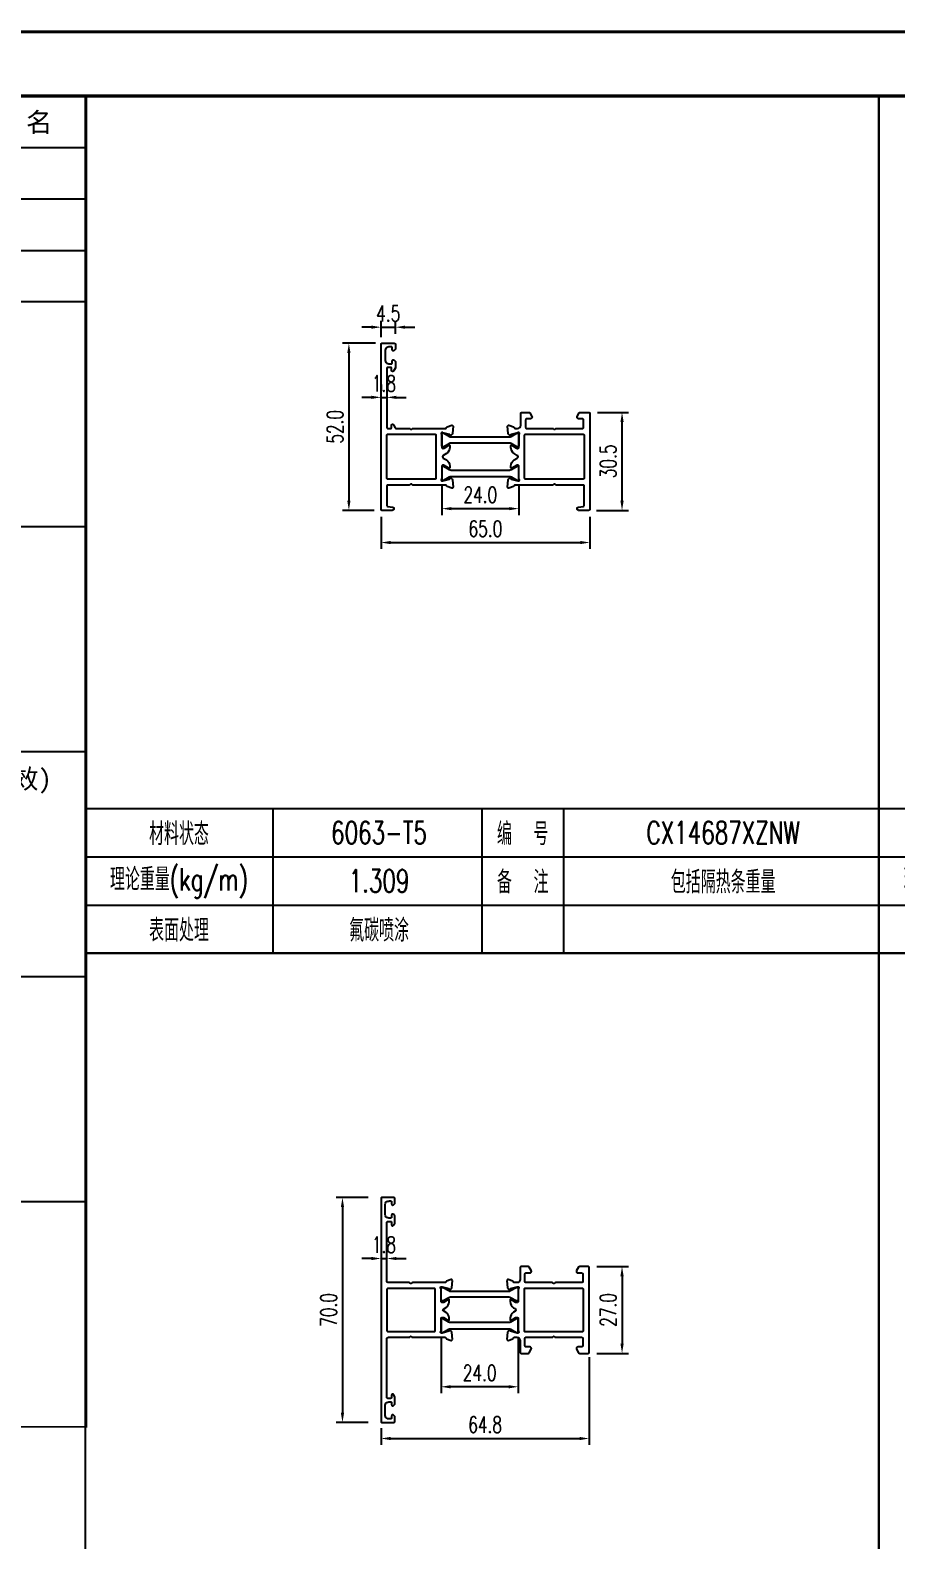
# Model space of a CAD drawing. Extents: x -202236 to 1002404, y -663931 to 1550022.
# Drawn here: x 40467.4 to 40736.8, y -357073.2 to -356603.6 of the extents above; entities that cross this region are included whole.
import ezdxf
from ezdxf.enums import TextEntityAlignment as Align

# ---------------------------------------------------------------- set-up
doc = ezdxf.new("R2010")
doc.units = 0
for name, color, linetype in [('!ZN1-标注-173', 173, 'Continuous'), ('!ZN4-辅助材料-1', 1, 'Continuous'), ('!ZN5-铝材断面-6', 6, 'Continuous'), ('0-cxFrame', 155, 'Continuous'), ('qianming', 155, 'Continuous')]:
    doc.layers.add(name, color=color, linetype=linetype)
doc.layers.add('0-cxText', color=131, linetype='Continuous', lineweight=25)
doc.styles.add('cx_biaoti', font='')
doc.styles.add('cx_tuming', font='simhei.ttf')
doc.styles.add('cx_tuqian1', font='')
doc.styles.add('ZNDimTStyle', font='ROMANS.shx', dxfattribs={"width": 0.7, "bigfont": 'CHINESE.shx'})
doc.styles.add('ZNTextStyle', font='ROMANS.shx', dxfattribs={"width": 0.7, "bigfont": 'CHINESE.shx'})
doc.styles.add('图框宋体', font='', dxfattribs={"width": 0.75})
doc.styles.add('样式 1', font='romans.shx', dxfattribs={"width": 0.7, "bigfont": 'chinese.shx'})
doc.styles.add('黑体', font='simhei.ttf', dxfattribs={"height": 12})
doc.styles.get('cx_biaoti').set_extended_font_data('SimSun')
doc.styles.get('cx_tuqian1').set_extended_font_data('SimSun')
doc.styles.get('图框宋体').set_extended_font_data('SimSun')
doc.dimstyles.new('ZN型材-2', dxfattribs={"dimscale": 2, "dimtxt": 2.5, "dimasz": 1.5, "dimexe": 1, "dimexo": 2, "dimgap": 0.9, "dimtad": 1, "dimdec": 1, "dimzin": 0, "dimdsep": 46, "dimtxsty": 'ZNDimTStyle', "dimcen": 2.5, "dimdle": 1, "dimclrd": 173, "dimclre": 173, "dimclrt": 7, "dimazin": 2, "dimtfac": 1, "dimtdec": 4, "dimtix": 1, "dimtmove": 2, "dimatfit": 3, "dimfxl": 0, "dimfrac": 2, "dimtolj": 1, "dimtzin": 0, "dimarcsym": 0})

# ---------------------------------------------------------------- blocks, each defined once
blk = doc.blocks.new('zjcx_lan_xinxi(Dragon)')
for p, q in [((7000, -3200), (0, -3200)), ((7000, -6700), (0, -6700)), ((7000, -10200), (0, -10200)), ((7000, -13700), (0, -13700)), ((7000, -17200), (0, -17200))]:
    blk.add_line(p, q)
at = {"const_width": 25}
blk.add_lwpolyline([(0, -20700), (7000, -20700), (7000, 0), (0, 0)], close=True, dxfattribs=at)
for points in [[(2500, -3200), (2500, 0)], [(4500, -3200), (4500, 0)], [(0, -800), (7000, -800)], [(0, -1600), (7000, -1600)], [(0, -2400), (7000, -2400)]]:
    blk.add_lwpolyline(points)
for points in [[(7000, -3200), (7000, 0)], [(0, -3200), (7000, -3200)], [(0, -20700), (7000, -20700), (7000, -3200)], [(0, -20700), (7000, -20700)]]:
    blk.add_lwpolyline(points, dxfattribs=at)
at = {"style": '图框宋体'}
for s, p in [('实   名', (3500, -400)), ('签   名', (5750, -400)), ('项目负责人', (1204, -1200)), ('专业负责人', (1250, -2000)), ('设  计  人', (1250, -2800))]:
    blk.add_text(s, height=300, dxfattribs=at).set_placement(p, align=Align.MIDDLE)
for s, p in [('注册（执业）章', (318, -3771)), ('预留章', (318, -7271)), ('出图章(未盖出图专用章本图无效)', (318, -10771)), ('审图章', (318, -14271)), ('竣工章', (318, -17771))]:
    blk.add_text(s, height=300, dxfattribs=at).set_placement(p)
blk = doc.blocks.new('T-信息(Dragon)')
at = {"layer": '0-cxFrame'}
blk.add_blockref('zjcx_lan_xinxi(Dragon)', (0, 0), dxfattribs=at)
at = {"layer": 'qianming', "color": 3, "style": 'cx_biaoti'}
for s, p in [('宋月飞', (3577, -1186)), ('宋月飞', (3577, -1986)), ('叶佳超', (3577, -2786))]:
    blk.add_text(s, height=350, dxfattribs=at).set_placement(p, align=Align.MIDDLE_CENTER)
blk = doc.blocks.new('TK22.A2 L(Dragon)')
at = {"layer": '0-cxFrame', "color": 7, "const_width": 0.5}
blk.add_lwpolyline([(0, 0), (-594, 0), (-594, 420), (0, 420)], close=True, dxfattribs=at)
at = {"layer": '0-cxFrame', "const_width": 0.5}
blk.add_lwpolyline([(-80, 10), (-574, 10), (-574, 410), (-80, 410)], close=True, dxfattribs=at)
at = {"layer": '0-cxFrame', "xscale": 0.01, "yscale": 0.01, "zscale": 0.01}
blk.add_blockref('T-信息(Dragon)', (-574, 410), dxfattribs=at)
at = {"style": '黑体', "flags": 4}
blk.add_attdef('图幅', text='', height=3.3, dxfattribs=at).set_placement((-40, 3), align=Align.RIGHT)
at = {"layer": '0-cxText', "flags": 4}
for tag, height, style, p in [('建设单位', 3.5, 'cx_tuming', (-45, 240)), ('项目名称', 3.5, 'cx_tuming', (-45, 210)), ('子项名称', 3.5, 'cx_tuming', (-45, 180)), ('工程编号', 3.3, 'cx_tuqian1', (-35, 165)), ('图名1', 3.5, 'cx_tuming', (-45, 87)), ('图名2', 3.5, 'cx_tuming', (-45, 79)), ('图名3', 3.5, 'cx_tuming', (-45, 71)), ('出图日期', 3.3, 'cx_tuqian1', (-39, 60)), ('专业', 3.3, 'cx_tuqian1', (-55, 52)), ('图号', 3.3, 'cx_tuqian1', (-55, 44)), ('版次', 3.3, 'cx_tuqian1', (-20, 44))]:
    blk.add_attdef(tag, text='', height=height, dxfattribs=dict(at, style=style)).set_placement(p, align=Align.MIDDLE)
at = {"layer": 'Defpoints', "color": 6, "flags": 4}
for tag, height, style, p in [('tufu', 3.3, '黑体', (-12, 12)), ('dwfname', 4, 'cx_tuqian1', (-80, 3))]:
    blk.add_attdef(tag, text='', height=height, dxfattribs=dict(at, style=style)).set_placement(p, align=Align.RIGHT)
blk = doc.blocks.new('ZN-型材表1')
at = {"layer": '!ZN1-标注-173'}
for p, q in [((-0.5, -221.68), (246.5, -221.68)), ((-0.5, -236.68), (246.5, -236.68)), ((-0.5, -251.68), (246.5, -251.68))]:
    blk.add_line(p, q, dxfattribs=at)
at = {"layer": '!ZN1-标注-173', "color": 173, "ltscale": 0.1}
for p, q in [((57.98, -221.67), (57.98, -266.67)), ((123, -221.67), (123, -266.67)), ((148.4, -221.67), (148.4, -266.67))]:
    blk.add_line(p, q, dxfattribs=at)
at = {"layer": '!ZN1-标注-173'}
blk.add_lwpolyline([(-0.5, -266.67), (246.5, -266.67), (246.5, 0), (-0.5, 0)], close=True, dxfattribs=at)
at = {"layer": '!ZN1-标注-173', "color": 7, "style": 'ZNTextStyle', "width": 0.7}
for s, p in [('材料状态', (28.74, -229.18)), ('编  号', (135.7, -229.17)), ('理论重量(kg/m)', (28.74, -244.18)), ('备  注', (135.7, -244.17)), ('表面处理', (28.74, -259.18))]:
    blk.add_text(s, height=7, dxfattribs=at).set_placement(p, align=Align.MIDDLE)
at = {"layer": '!ZN1-标注-173', "color": 2, "style": '样式 1', "width": 0.7, "flags": 8}
for tag, p in [('材料状态', (90.49, -229.18)), ('编号', (197.57, -229.18)), ('米重', (90.49, -244.18)), ('备注', (197.57, -244.18)), ('表面处理', (90.49, -259.18)), ('-', (197.57, -259.18))]:
    blk.add_attdef(tag, text='', height=7, dxfattribs=at).set_placement(p, align=Align.MIDDLE)
blk = doc.blocks.new('*D1023')
at = {"layer": '!ZN1-标注-173', "color": 173, "lineweight": -2, "transparency": 16777216}
for p, q in [((40643.89, -356722.47), (40653.56, -356722.47)), ((40651.56, -356749.97), (40651.56, -356725.47)), ((40643.66, -356752.97), (40653.56, -356752.97))]:
    blk.add_line(p, q, dxfattribs=at)
at = {"layer": '!ZN1-标注-173', "color": 173, "transparency": 16777216}
for points in [[(40651.06, -356725.47), (40652.06, -356725.47), (40651.56, -356722.47)], [(40651.06, -356749.97), (40652.06, -356749.97), (40651.56, -356752.97)]]:
    blk.add_solid(points, dxfattribs=at)
at = {"layer": 'Defpoints', "color": 0, "transparency": 16777216}
for p in [(40639.89, -356722.47), (40651.56, -356722.47), (40639.66, -356752.97)]:
    blk.add_point(p, dxfattribs=at)
at = {"layer": '!ZN1-标注-173', "color": 7, "transparency": 16777216, "insert": (40647.26, -356737.72), "char_height": 5, "attachment_point": 5, "rotation": 90, "style": 'ZNDimTStyle'}
blk.add_mtext('\\A1;30.5', dxfattribs=at)
blk = doc.blocks.new('*D1024')
at = {"layer": '!ZN1-标注-173', "color": 173, "lineweight": -2, "transparency": 16777216}
for p, q in [((40576.56, -356754.98), (40576.56, -356764.97)), ((40641.56, -356754.98), (40641.56, -356764.97)), ((40579.56, -356762.97), (40638.56, -356762.97))]:
    blk.add_line(p, q, dxfattribs=at)
at = {"layer": '!ZN1-标注-173', "color": 173, "transparency": 16777216}
for points in [[(40579.56, -356762.47), (40579.56, -356763.47), (40576.56, -356762.97)], [(40638.56, -356762.47), (40638.56, -356763.47), (40641.56, -356762.97)]]:
    blk.add_solid(points, dxfattribs=at)
at = {"layer": 'Defpoints', "color": 0, "transparency": 16777216}
for p in [(40576.56, -356750.98), (40641.56, -356750.98), (40641.56, -356762.97)]:
    blk.add_point(p, dxfattribs=at)
at = {"layer": '!ZN1-标注-173', "color": 7, "transparency": 16777216, "insert": (40609.06, -356758.67), "char_height": 5, "attachment_point": 5, "style": 'ZNDimTStyle'}
blk.add_mtext('\\A1;65.0', dxfattribs=at)
blk = doc.blocks.new('*D1025')
at = {"layer": '!ZN1-标注-173', "color": 173, "lineweight": -2, "transparency": 16777216}
for p, q in [((40574.81, -356700.97), (40564.56, -356700.97)), ((40566.56, -356703.97), (40566.56, -356749.97)), ((40574.46, -356752.97), (40564.56, -356752.97))]:
    blk.add_line(p, q, dxfattribs=at)
at = {"layer": '!ZN1-标注-173', "color": 173, "transparency": 16777216}
for points in [[(40566.06, -356703.97), (40567.06, -356703.97), (40566.56, -356700.97)], [(40566.06, -356749.97), (40567.06, -356749.97), (40566.56, -356752.97)]]:
    blk.add_solid(points, dxfattribs=at)
at = {"layer": 'Defpoints', "color": 0, "transparency": 16777216}
for p in [(40578.81, -356700.97), (40566.56, -356752.97), (40578.46, -356752.97)]:
    blk.add_point(p, dxfattribs=at)
at = {"layer": '!ZN1-标注-173', "color": 7, "transparency": 16777216, "insert": (40562.26, -356726.97), "char_height": 5, "attachment_point": 5, "rotation": 90, "style": 'ZNDimTStyle'}
blk.add_mtext('\\A1;52.0', dxfattribs=at)
blk = doc.blocks.new('*D1026')
at = {"layer": '!ZN1-标注-173', "color": 173, "lineweight": -2, "transparency": 16777216}
for p, q in [((40576.56, -356713.8), (40576.56, -356715.8)), ((40578.36, -356713.8), (40578.36, -356715.8)), ((40573.56, -356717.8), (40570.56, -356717.8)), ((40576.56, -356717.8), (40578.36, -356717.8)), ((40581.36, -356717.8), (40584.36, -356717.8))]:
    blk.add_line(p, q, dxfattribs=at)
at = {"layer": '!ZN1-标注-173', "color": 173, "transparency": 16777216}
for points in [[(40573.56, -356717.3), (40573.56, -356718.3), (40576.56, -356717.8)], [(40581.36, -356717.3), (40581.36, -356718.3), (40578.36, -356717.8)]]:
    blk.add_solid(points, dxfattribs=at)
at = {"layer": 'Defpoints', "color": 0, "transparency": 16777216}
for p in [(40576.56, -356717.8), (40578.36, -356717.8), (40578.36, -356717.8)]:
    blk.add_point(p, dxfattribs=at)
at = {"layer": '!ZN1-标注-173', "color": 7, "transparency": 16777216, "insert": (40577.46, -356713.5), "char_height": 5, "attachment_point": 5, "style": 'ZNDimTStyle'}
blk.add_mtext('\\A1;1.8', dxfattribs=at)
blk = doc.blocks.new('*D1027')
at = {"layer": '!ZN1-标注-173', "color": 173, "lineweight": -2, "transparency": 16777216}
for p, q in [((40595.46, -356745.46), (40595.46, -356754.42)), ((40619.46, -356745.46), (40619.46, -356754.42)), ((40598.46, -356752.42), (40616.46, -356752.42))]:
    blk.add_line(p, q, dxfattribs=at)
at = {"layer": '!ZN1-标注-173', "color": 173, "transparency": 16777216}
for points in [[(40598.46, -356751.92), (40598.46, -356752.92), (40595.46, -356752.42)], [(40616.46, -356751.92), (40616.46, -356752.92), (40619.46, -356752.42)]]:
    blk.add_solid(points, dxfattribs=at)
at = {"layer": 'Defpoints', "color": 0, "transparency": 16777216}
for p in [(40595.46, -356741.46), (40619.46, -356741.46), (40619.46, -356752.42)]:
    blk.add_point(p, dxfattribs=at)
at = {"layer": '!ZN1-标注-173', "color": 7, "transparency": 16777216, "insert": (40607.46, -356748.12), "char_height": 5, "attachment_point": 5, "style": 'ZNDimTStyle'}
blk.add_mtext('\\A1;24.0', dxfattribs=at)
blk = doc.blocks.new('*D1028')
at = {"layer": '!ZN1-标注-173', "color": 173, "lineweight": -2, "transparency": 16777216}
for p, q in [((40576.56, -356699.12), (40576.56, -356693.97)), ((40581.06, -356697.99), (40581.06, -356693.97)), ((40573.56, -356695.97), (40570.56, -356695.97)), ((40576.56, -356695.97), (40581.06, -356695.97)), ((40584.06, -356695.97), (40587.06, -356695.97))]:
    blk.add_line(p, q, dxfattribs=at)
at = {"layer": '!ZN1-标注-173', "color": 173, "transparency": 16777216}
for points in [[(40573.56, -356695.47), (40573.56, -356696.47), (40576.56, -356695.97)], [(40584.06, -356695.47), (40584.06, -356696.47), (40581.06, -356695.97)]]:
    blk.add_solid(points, dxfattribs=at)
at = {"layer": 'Defpoints', "color": 0, "transparency": 16777216}
for p in [(40581.06, -356695.97), (40576.56, -356703.12), (40581.06, -356701.99)]:
    blk.add_point(p, dxfattribs=at)
at = {"layer": '!ZN1-标注-173', "color": 7, "transparency": 16777216, "insert": (40578.81, -356691.67), "char_height": 5, "attachment_point": 5, "style": 'ZNDimTStyle'}
blk.add_mtext('\\A1;4.5', dxfattribs=at)
blk = doc.blocks.new('*D1040')
at = {"layer": '!ZN1-标注-173', "color": 173, "lineweight": -2, "transparency": 16777216}
for p, q in [((40572.56, -356966.73), (40562.56, -356966.73)), ((40564.56, -356969.73), (40564.56, -357033.73)), ((40572.56, -357036.73), (40562.56, -357036.73))]:
    blk.add_line(p, q, dxfattribs=at)
at = {"layer": '!ZN1-标注-173', "color": 173, "transparency": 16777216}
for points in [[(40564.06, -356969.73), (40565.06, -356969.73), (40564.56, -356966.73)], [(40564.06, -357033.73), (40565.06, -357033.73), (40564.56, -357036.73)]]:
    blk.add_solid(points, dxfattribs=at)
at = {"layer": 'Defpoints', "color": 0, "transparency": 16777216}
for p in [(40576.56, -356966.73), (40564.56, -357036.73), (40576.56, -357036.73)]:
    blk.add_point(p, dxfattribs=at)
at = {"layer": '!ZN1-标注-173', "color": 7, "transparency": 16777216, "insert": (40560.26, -357001.73), "char_height": 5, "attachment_point": 5, "rotation": 90, "style": 'ZNDimTStyle'}
blk.add_mtext('\\A1;70.0', dxfattribs=at)
blk = doc.blocks.new('*D1041')
at = {"layer": '!ZN1-标注-173', "color": 173, "lineweight": -2, "transparency": 16777216}
for p, q in [((40643.69, -356988.23), (40653.56, -356988.23)), ((40651.56, -356991.23), (40651.56, -357012.23)), ((40643.69, -357015.23), (40653.56, -357015.23))]:
    blk.add_line(p, q, dxfattribs=at)
at = {"layer": '!ZN1-标注-173', "color": 173, "transparency": 16777216}
for points in [[(40651.06, -356991.23), (40652.06, -356991.23), (40651.56, -356988.23)], [(40651.06, -357012.23), (40652.06, -357012.23), (40651.56, -357015.23)]]:
    blk.add_solid(points, dxfattribs=at)
at = {"layer": 'Defpoints', "color": 0, "transparency": 16777216}
for p in [(40639.69, -356988.23), (40639.69, -357015.23), (40651.56, -357015.23)]:
    blk.add_point(p, dxfattribs=at)
at = {"layer": '!ZN1-标注-173', "color": 7, "transparency": 16777216, "insert": (40647.26, -357001.73), "char_height": 5, "attachment_point": 5, "rotation": 90, "style": 'ZNDimTStyle'}
blk.add_mtext('\\A1;27.0', dxfattribs=at)
blk = doc.blocks.new('*D1042')
at = {"layer": '!ZN1-标注-173', "color": 173, "lineweight": -2, "transparency": 16777216}
for p, q in [((40641.36, -357016.43), (40641.36, -357043.73)), ((40576.56, -357038.46), (40576.56, -357043.73)), ((40579.56, -357041.73), (40638.36, -357041.73))]:
    blk.add_line(p, q, dxfattribs=at)
at = {"layer": '!ZN1-标注-173', "color": 173, "transparency": 16777216}
for points in [[(40579.56, -357041.23), (40579.56, -357042.23), (40576.56, -357041.73)], [(40638.36, -357041.23), (40638.36, -357042.23), (40641.36, -357041.73)]]:
    blk.add_solid(points, dxfattribs=at)
at = {"layer": 'Defpoints', "color": 0, "transparency": 16777216}
for p in [(40641.36, -357012.43), (40576.56, -357034.46), (40641.36, -357041.73)]:
    blk.add_point(p, dxfattribs=at)
at = {"layer": '!ZN1-标注-173', "color": 7, "transparency": 16777216, "insert": (40608.96, -357037.43), "char_height": 5, "attachment_point": 5, "style": 'ZNDimTStyle'}
blk.add_mtext('\\A1;64.8', dxfattribs=at)
blk = doc.blocks.new('*D1043')
at = {"layer": '!ZN1-标注-173', "color": 173, "lineweight": -2, "transparency": 16777216}
for p, q in [((40576.56, -356981.73), (40576.56, -356983.73)), ((40578.36, -356981.73), (40578.36, -356983.73)), ((40573.56, -356985.73), (40570.56, -356985.73)), ((40576.56, -356985.73), (40578.36, -356985.73)), ((40581.36, -356985.73), (40584.36, -356985.73))]:
    blk.add_line(p, q, dxfattribs=at)
at = {"layer": '!ZN1-标注-173', "color": 173, "transparency": 16777216}
for points in [[(40573.56, -356985.23), (40573.56, -356986.23), (40576.56, -356985.73)], [(40581.36, -356985.23), (40581.36, -356986.23), (40578.36, -356985.73)]]:
    blk.add_solid(points, dxfattribs=at)
at = {"layer": 'Defpoints', "color": 0, "transparency": 16777216}
for p in [(40576.56, -356985.73), (40578.36, -356985.73), (40578.36, -356985.73)]:
    blk.add_point(p, dxfattribs=at)
at = {"layer": '!ZN1-标注-173', "color": 7, "transparency": 16777216, "insert": (40577.46, -356981.43), "char_height": 5, "attachment_point": 5, "style": 'ZNDimTStyle'}
blk.add_mtext('\\A1;1.8', dxfattribs=at)
blk = doc.blocks.new('*D1044')
at = {"layer": '!ZN1-标注-173', "color": 173, "lineweight": -2, "transparency": 16777216}
for p, q in [((40595.26, -357010.62), (40595.26, -357027.63)), ((40619.26, -357010.62), (40619.26, -357027.63)), ((40616.26, -357025.63), (40598.26, -357025.63))]:
    blk.add_line(p, q, dxfattribs=at)
at = {"layer": '!ZN1-标注-173', "color": 173, "transparency": 16777216}
for points in [[(40598.26, -357025.13), (40598.26, -357026.13), (40595.26, -357025.63)], [(40616.26, -357025.13), (40616.26, -357026.13), (40619.26, -357025.63)]]:
    blk.add_solid(points, dxfattribs=at)
at = {"layer": 'Defpoints', "color": 0, "transparency": 16777216}
for p in [(40595.26, -357006.62), (40619.26, -357006.62), (40595.26, -357025.63)]:
    blk.add_point(p, dxfattribs=at)
at = {"layer": '!ZN1-标注-173', "color": 7, "transparency": 16777216, "insert": (40607.26, -357021.33), "char_height": 5, "attachment_point": 5, "style": 'ZNDimTStyle'}
blk.add_mtext('\\A1;24.0', dxfattribs=at)

msp = doc.modelspace()

# ---------------------------------------------------------------- linework, layer by layer
at = {"layer": '!ZN4-辅助材料-1'}
for points in [[(40597.83, -356729.97, 0.131652), (40598.43, -356730.13), (40616.49, -356730.13, 0.131652), (40617.09, -356729.97), (40618.8, -356728.98), (40619.06, -356728.98, -0.414214), (40619.46, -356729.38), (40619.46, -356732.78, -0.414214), (40619.06, -356733.18), (40618.8, -356733.18), (40617.09, -356732.19, 0.131652), (40616.49, -356732.03), (40598.43, -356732.03, 0.131652), (40597.83, -356732.19), (40596.12, -356733.18), (40595.86, -356733.18, -0.414214), (40595.46, -356732.78), (40595.46, -356729.38, -0.414214), (40595.86, -356728.98), (40596.12, -356728.98)], [(40597.83, -356742.57, -0.131652), (40598.43, -356742.41), (40616.49, -356742.41, -0.131652), (40617.09, -356742.57), (40618.8, -356743.56), (40619.06, -356743.56, 0.414214), (40619.46, -356743.16), (40619.46, -356739.76, 0.414214), (40619.06, -356739.36), (40618.8, -356739.36), (40617.09, -356740.35, -0.131652), (40616.49, -356740.51), (40598.43, -356740.51, -0.131652), (40597.83, -356740.35), (40596.12, -356739.36), (40595.86, -356739.36, 0.414214), (40595.46, -356739.76), (40595.46, -356743.16, 0.414214), (40595.86, -356743.56), (40596.12, -356743.56)]]:
    msp.add_lwpolyline(points, format="xyb", close=True, dxfattribs=at)
at = {"layer": '!ZN4-辅助材料-1', "color": 1}
for points in [[(40597.63, -356995.73, 0.131652), (40598.23, -356995.89), (40616.29, -356995.89, 0.131652), (40616.89, -356995.73), (40618.6, -356994.74), (40618.86, -356994.74, -0.414214), (40619.26, -356995.14), (40619.26, -356998.54, -0.414214), (40618.86, -356998.94), (40618.6, -356998.94), (40616.89, -356997.95, 0.131652), (40616.29, -356997.79), (40598.23, -356997.79, 0.131652), (40597.63, -356997.95), (40595.92, -356998.94), (40595.66, -356998.94, -0.414214), (40595.26, -356998.54), (40595.26, -356995.14, -0.414214), (40595.66, -356994.74), (40595.92, -356994.74)], [(40597.63, -357007.73, -0.131652), (40598.23, -357007.57), (40616.29, -357007.57, -0.131652), (40616.89, -357007.73), (40618.6, -357008.72), (40618.86, -357008.72, 0.414214), (40619.26, -357008.32), (40619.26, -357004.92, 0.414214), (40618.86, -357004.52), (40618.6, -357004.52), (40616.89, -357005.51, -0.131652), (40616.29, -357005.67), (40598.23, -357005.67, -0.131652), (40597.63, -357005.51), (40595.92, -357004.52), (40595.66, -357004.52, 0.414214), (40595.26, -357004.92), (40595.26, -357008.32, 0.414214), (40595.66, -357008.72), (40595.92, -357008.72)]]:
    msp.add_lwpolyline(points, format="xyb", close=True, dxfattribs=at)
at = {"layer": '!ZN5-铝材断面-6'}
for points in [[(40595.86, -356727.47), (40596.67, -356727.47, 0.361398), (40596.97, -356727.23, -0.265514), (40597.16, -356727), (40598.56, -356726.49, -0.548619), (40598.96, -356726.8), (40598.76, -356729.09, -0.176327), (40598.61, -356729.4), (40598.3, -356729.71, -0.720206), (40597.96, -356729.54, 0.379098), (40597.82, -356729.32), (40595.82, -356728.79, 0.065543), (40595.69, -356728.77), (40595.56, -356728.77, 0.645751), (40595.34, -356729.27, -0.182676), (40595.46, -356729.6), (40595.46, -356733.37, 0.414214), (40595.76, -356733.67), (40595.92, -356733.67, 0.13748), (40596.18, -356733.6), (40597.66, -356732.7, -0.585007), (40597.96, -356732.87), (40597.96, -356733.39, -0.261824), (40596.9, -356735.27), (40595.95, -356735.85, 0.562186), (40595.95, -356736.7), (40596.9, -356737.28, -0.261824), (40597.96, -356739.16), (40597.96, -356739.67, -0.585007), (40597.66, -356739.84), (40596.18, -356738.95, 0.13748), (40595.92, -356738.87), (40595.76, -356738.87, 0.414214), (40595.46, -356739.17), (40595.46, -356742.94, -0.182676), (40595.34, -356743.27, 0.645751), (40595.56, -356743.77), (40595.69, -356743.77, 0.065543), (40595.82, -356743.76), (40597.82, -356743.22, 0.379098), (40597.96, -356743, -0.720206), (40598.3, -356742.83), (40598.61, -356743.14, -0.176327), (40598.76, -356743.45), (40598.96, -356745.75, -0.548619), (40598.56, -356746.05), (40597.16, -356745.54, -0.265514), (40596.97, -356745.32, 0.361398), (40596.67, -356745.07), (40586.51, -356745.07, -0.198912), (40586.3, -356744.98), (40586.17, -356744.86, 0.414214), (40585.75, -356744.86), (40585.62, -356744.98, -0.198912), (40585.41, -356745.07), (40578.66, -356745.07, 0.414214), (40578.36, -356745.37), (40578.36, -356751.5, 0.388879), (40578.63, -356751.8), (40580.1, -356751.93, -0.388879), (40580.56, -356752.43), (40580.56, -356752.47, -0.414214), (40580.06, -356752.97), (40576.86, -356752.97, -0.414214), (40576.56, -356752.67), (40576.56, -356701.27, -0.414214), (40576.86, -356700.97), (40580.76, -356700.97, -0.414214), (40581.06, -356701.27), (40581.06, -356702.7, -0.198912), (40580.97, -356702.91), (40580.65, -356703.23, -0.198912), (40580.44, -356703.32), (40580.36, -356703.32, -0.414214), (40580.06, -356703.02), (40580.06, -356702.37, 0.414214), (40579.76, -356702.07), (40579.1, -356702.07, 0.043696), (40579.02, -356702.08), (40578.69, -356702.14, 0.363931), (40577.86, -356703.12), (40577.86, -356706.32, 0.363931), (40578.69, -356707.31), (40579.02, -356707.36, 0.043696), (40579.1, -356707.37), (40579.76, -356707.37, 0.414214), (40580.06, -356707.07), (40580.06, -356706.42, -0.414214), (40580.36, -356706.12), (40580.44, -356706.12, -0.198912), (40580.65, -356706.21), (40580.97, -356706.53, -0.198912), (40581.06, -356706.75), (40581.06, -356708.43, -0.131652), (40581.02, -356708.58), (40580.42, -356709.62, -0.767327), (40579.86, -356709.47), (40579.86, -356708.77, 0.414214), (40579.56, -356708.47), (40578.66, -356708.47, 0.414214), (40578.36, -356708.77), (40578.36, -356727.17, 0.414214), (40578.66, -356727.47), (40579.56, -356727.47, 0.414214), (40579.86, -356727.17), (40579.86, -356726.47, -0.767327), (40580.42, -356726.32), (40581, -356727.32, 0.267949), (40581.26, -356727.47), (40585.41, -356727.47, -0.198912), (40585.62, -356727.56), (40585.75, -356727.68, 0.414214), (40586.17, -356727.68), (40586.3, -356727.56, -0.198912), (40586.51, -356727.47), (40596.67, -356727.47)], [(40618.25, -356745.07, 0.358248), (40617.96, -356745.32, -0.265514), (40617.76, -356745.54), (40616.36, -356746.05, -0.548619), (40615.96, -356745.75), (40616.16, -356743.45, -0.176327), (40616.31, -356743.14), (40616.62, -356742.83, -0.720206), (40616.96, -356743, 0.379098), (40617.1, -356743.22), (40619.1, -356743.76, 0.065543), (40619.23, -356743.77), (40619.36, -356743.77, 0.645751), (40619.59, -356743.27, -0.182676), (40619.46, -356742.94), (40619.46, -356739.17, 0.414214), (40619.16, -356738.87), (40619, -356738.87, 0.13748), (40618.74, -356738.95), (40617.26, -356739.84, -0.585007), (40616.96, -356739.67), (40616.96, -356739.16, -0.261824), (40618.02, -356737.28), (40618.97, -356736.7, 0.562186), (40618.97, -356735.85), (40618.02, -356735.27, -0.261824), (40616.96, -356733.39), (40616.96, -356732.87, -0.585007), (40617.26, -356732.7), (40618.74, -356733.6, 0.13748), (40619, -356733.67), (40619.16, -356733.67, 0.414214), (40619.46, -356733.37), (40619.46, -356729.6, -0.182676), (40619.59, -356729.27, 0.645751), (40619.36, -356728.77), (40619.23, -356728.77, 0.065543), (40619.1, -356728.79), (40617.1, -356729.32, 0.379098), (40616.96, -356729.54, -0.720206), (40616.62, -356729.71), (40616.31, -356729.4, -0.176327), (40616.16, -356729.09), (40615.96, -356726.8, -0.548619), (40616.36, -356726.49), (40617.76, -356727, -0.265514), (40617.96, -356727.23, 0.358248), (40618.25, -356727.47), (40619.06, -356727.47, 0.414214), (40620.06, -356726.47), (40620.06, -356722.77, -0.414214), (40620.36, -356722.47), (40622.6, -356722.47, -0.267949), (40622.86, -356722.62), (40623.49, -356723.72, -0.57735), (40623.06, -356724.47), (40621.86, -356724.47, 0.414214), (40621.56, -356724.77), (40621.56, -356727.17, 0.414214), (40621.86, -356727.47), (40630.01, -356727.47, -0.198912), (40630.22, -356727.56), (40630.35, -356727.68, 0.414214), (40630.77, -356727.68), (40630.9, -356727.56, -0.198912), (40631.11, -356727.47), (40639.26, -356727.47, 0.414214), (40639.56, -356727.17), (40639.56, -356724.77, 0.414214), (40639.26, -356724.47), (40638.06, -356724.47, -0.57735), (40637.63, -356723.72), (40638.26, -356722.62, -0.267949), (40638.52, -356722.47), (40641.26, -356722.47, -0.414214), (40641.56, -356722.77), (40641.56, -356735.97), (40641.56, -356752.67, -0.414214), (40641.26, -356752.97), (40638.06, -356752.97, -0.414214), (40637.56, -356752.47), (40637.56, -356752.43, -0.388879), (40638.02, -356751.93), (40639.49, -356751.8, 0.388879), (40639.76, -356751.5), (40639.76, -356745.37, 0.414214), (40639.46, -356745.07), (40631.11, -356745.07, -0.198912), (40630.9, -356744.98), (40630.77, -356744.86, 0.414214), (40630.35, -356744.86), (40630.22, -356744.98, -0.198912), (40630.01, -356745.07), (40618.27, -356745.07)]]:
    msp.add_lwpolyline(points, format="xyb", dxfattribs=at)
for points in [[(40593.66, -356729.57), (40593.66, -356742.97, -0.414214), (40593.36, -356743.27), (40578.66, -356743.27, -0.414214), (40578.36, -356742.97), (40578.36, -356729.57, -0.414214), (40578.66, -356729.27), (40593.36, -356729.27, -0.414214)], [(40639.46, -356743.27), (40621.56, -356743.27, -0.414214), (40621.26, -356742.97), (40621.26, -356735.97), (40621.26, -356729.57, -0.414214), (40621.56, -356729.27), (40639.46, -356729.27, -0.414214), (40639.76, -356729.57), (40639.76, -356735.97), (40639.76, -356742.97, -0.414214)], [(40595.66, -356993.23), (40586.41, -356993.23, 0.198912), (40586.2, -356993.32), (40586.07, -356993.45, -0.414214), (40585.65, -356993.45), (40585.52, -356993.32, 0.198912), (40585.31, -356993.23), (40578.86, -356993.23, -0.414214), (40578.36, -356992.73), (40578.36, -356974.53, -0.414214), (40578.66, -356974.23), (40579.56, -356974.23, -0.414214), (40579.86, -356974.53), (40579.86, -356975.23, 0.767327), (40580.42, -356975.38), (40580.82, -356974.69, 0.131652), (40580.86, -356974.54), (40580.86, -356972.51, 0.198912), (40580.77, -356972.3), (40580.45, -356971.97, 0.198912), (40580.24, -356971.88), (40580.16, -356971.88, 0.414214), (40579.86, -356972.18), (40579.86, -356972.83, -0.414214), (40579.56, -356973.13), (40579.1, -356973.13, -0.043696), (40579.02, -356973.13), (40578.69, -356973.07, -0.363931), (40577.86, -356972.08), (40577.86, -356968.88, -0.363931), (40578.69, -356967.9), (40579.02, -356967.84, -0.043696), (40579.1, -356967.83), (40579.56, -356967.83, -0.414214), (40579.86, -356968.13), (40579.86, -356968.78, 0.414214), (40580.16, -356969.08), (40580.24, -356969.08, 0.198912), (40580.45, -356969), (40580.77, -356968.67, 0.198912), (40580.86, -356968.46), (40580.86, -356967.03, 0.414214), (40580.56, -356966.73), (40576.86, -356966.73, 0.414214), (40576.56, -356967.03), (40576.56, -357036.43, 0.414214), (40576.86, -357036.73), (40580.56, -357036.73, 0.414214), (40580.86, -357036.43), (40580.86, -357035.01, 0.198912), (40580.77, -357034.8), (40580.45, -357034.47, 0.198912), (40580.24, -357034.38), (40580.16, -357034.38, 0.414214), (40579.86, -357034.68), (40579.86, -357035.33, -0.414214), (40579.56, -357035.63), (40579.1, -357035.63, -0.043696), (40579.02, -357035.63), (40578.69, -357035.57, -0.363931), (40577.86, -357034.58), (40577.86, -357031.38, -0.363931), (40578.69, -357030.4), (40579.02, -357030.34, -0.043696), (40579.1, -357030.33), (40579.56, -357030.33, -0.414214), (40579.86, -357030.63), (40579.86, -357031.28, 0.414214), (40580.16, -357031.58), (40580.24, -357031.58, 0.198912), (40580.45, -357031.5), (40580.77, -357031.17, 0.198912), (40580.86, -357030.96), (40580.86, -357028.93, 0.131652), (40580.82, -357028.78), (40580.42, -357028.08, 0.767327), (40579.86, -357028.23), (40579.86, -357028.93, -0.414214), (40579.56, -357029.23), (40578.66, -357029.23, -0.414214), (40578.36, -357028.93), (40578.36, -357010.73, -0.414214), (40578.86, -357010.23), (40585.31, -357010.23, 0.198912), (40585.52, -357010.15), (40585.65, -357010.02, -0.414214), (40586.07, -357010.02), (40586.2, -357010.15, 0.198912), (40586.41, -357010.23), (40595.66, -357010.23), (40596.47, -357010.23, -0.361398), (40596.77, -357010.48, 0.265514), (40596.96, -357010.71), (40598.36, -357011.22, 0.548619), (40598.76, -357010.91), (40598.56, -357008.61, 0.176327), (40598.41, -357008.3), (40598.1, -357007.99, 0.720206), (40597.76, -357008.16, -0.379098), (40597.62, -357008.38), (40595.62, -357008.92, -0.065543), (40595.49, -357008.93), (40595.36, -357008.93, -0.645751), (40595.14, -357008.44, 0.182676), (40595.26, -357008.1), (40595.26, -357004.33, -0.414214), (40595.56, -357004.03), (40595.72, -357004.03, -0.13748), (40595.98, -357004.11), (40597.46, -357005, 0.585007), (40597.76, -357004.83), (40597.76, -357004.21, 0.261824), (40596.8, -357002.5), (40595.96, -357001.99, -0.562186), (40595.96, -357001.48), (40596.8, -357000.97, 0.261824), (40597.76, -356999.26), (40597.76, -356998.63, 0.585007), (40597.46, -356998.46), (40595.98, -356999.36, -0.13748), (40595.72, -356999.43), (40595.56, -356999.43, -0.414214), (40595.26, -356999.13), (40595.26, -356995.36, 0.182676), (40595.14, -356995.03, -0.645751), (40595.36, -356994.53), (40595.49, -356994.53, -0.065543), (40595.62, -356994.55), (40597.62, -356995.08, -0.379098), (40597.76, -356995.31, 0.720206), (40598.1, -356995.48), (40598.41, -356995.16, 0.176327), (40598.56, -356994.85), (40598.76, -356992.56, 0.548619), (40598.36, -356992.25), (40596.96, -356992.76, 0.265514), (40596.77, -356992.99, -0.361398), (40596.47, -356993.23)], [(40620.16, -357015.23), (40622.4, -357015.23, 0.267949), (40622.66, -357015.08), (40623.29, -357013.98, 0.57735), (40622.86, -357013.23), (40621.66, -357013.23, -0.414214), (40621.36, -357012.93), (40621.36, -357010.53, -0.414214), (40621.66, -357010.23), (40629.81, -357010.23, 0.198912), (40630.02, -357010.15), (40630.15, -357010.02, -0.414214), (40630.57, -357010.02), (40630.7, -357010.15, 0.198912), (40630.91, -357010.23), (40639.06, -357010.23, -0.414214), (40639.36, -357010.53), (40639.36, -357012.93, -0.414214), (40639.06, -357013.23), (40637.86, -357013.23, 0.57735), (40637.43, -357013.98), (40638.06, -357015.08, 0.267949), (40638.32, -357015.23), (40641.06, -357015.23, 0.414214), (40641.36, -357014.93), (40641.36, -357001.73), (40641.36, -356988.53, 0.414214), (40641.06, -356988.23), (40638.32, -356988.23, 0.267949), (40638.06, -356988.38), (40637.43, -356989.48, 0.57735), (40637.86, -356990.23), (40639.06, -356990.23, -0.414214), (40639.36, -356990.53), (40639.36, -356992.93, -0.414214), (40639.06, -356993.23), (40630.91, -356993.23, 0.198912), (40630.7, -356993.32), (40630.57, -356993.45, -0.414214), (40630.15, -356993.45), (40630.02, -356993.32, 0.198912), (40629.81, -356993.23), (40621.66, -356993.23, -0.414214), (40621.36, -356992.93), (40621.36, -356990.53, -0.414214), (40621.66, -356990.23), (40622.86, -356990.23, 0.57735), (40623.29, -356989.48), (40622.66, -356988.38, 0.267949), (40622.4, -356988.23), (40620.16, -356988.23, 0.414214), (40619.86, -356988.53), (40619.86, -356992.23, -0.414214), (40618.86, -356993.23), (40618.05, -356993.23, -0.358248), (40617.76, -356992.99, 0.265514), (40617.56, -356992.76), (40616.16, -356992.25, 0.548619), (40615.76, -356992.56), (40615.96, -356994.85, 0.176327), (40616.11, -356995.16), (40616.42, -356995.48, 0.720206), (40616.76, -356995.31, -0.379098), (40616.9, -356995.08), (40618.9, -356994.55, -0.065543), (40619.03, -356994.53), (40619.16, -356994.53, -0.645751), (40619.39, -356995.03, 0.182676), (40619.26, -356995.36), (40619.26, -356999.13, -0.414214), (40618.96, -356999.43), (40618.8, -356999.43, -0.13748), (40618.54, -356999.36), (40617.06, -356998.46, 0.585007), (40616.76, -356998.63), (40616.76, -356999.15, 0.261824), (40617.82, -357001.03), (40618.28, -357001.31, -0.562186), (40618.28, -357002.16), (40617.82, -357002.44, 0.261824), (40616.76, -357004.32), (40616.76, -357004.83, 0.585007), (40617.06, -357005), (40618.54, -357004.11, -0.13748), (40618.8, -357004.03), (40618.96, -357004.03, -0.414214), (40619.26, -357004.33), (40619.26, -357008.1, 0.182676), (40619.39, -357008.44, -0.645751), (40619.16, -357008.93), (40619.03, -357008.93, -0.065543), (40618.9, -357008.92), (40616.9, -357008.38, -0.379098), (40616.76, -357008.16, 0.720206), (40616.42, -357007.99), (40616.11, -357008.3, 0.176327), (40615.96, -357008.61), (40615.76, -357010.91, 0.548619), (40616.16, -357011.22), (40617.56, -357010.71, 0.265514), (40617.76, -357010.48, -0.358248), (40618.05, -357010.23), (40618.86, -357010.23, -0.414214), (40619.86, -357011.23), (40619.86, -357014.93, 0.414214)], [(40578.66, -357008.44), (40593.16, -357008.44, 0.414214), (40593.46, -357008.14), (40593.46, -356995.34, 0.414214), (40593.16, -356995.04), (40578.66, -356995.04, 0.414214), (40578.36, -356995.34), (40578.36, -357001.74), (40578.36, -357008.14, 0.414214)], [(40621.36, -357008.43), (40639.26, -357008.43, 0.414214), (40639.56, -357008.13), (40639.56, -357001.73), (40639.56, -356995.33, 0.414214), (40639.26, -356995.03), (40621.36, -356995.03, 0.414214), (40621.06, -356995.33), (40621.06, -357001.73), (40621.06, -357008.13, 0.414214)]]:
    msp.add_lwpolyline(points, format="xyb", close=True, dxfattribs=at)

# ---------------------------------------------------------------- block references
at = {"layer": '!ZN1-标注-173', "ltscale": 20}
ref = msp.add_blockref('ZN-型材表1', (40484.96, -356624.07), dxfattribs=at)
ref.add_attrib('备注', '包括隔热条重量', dxfattribs={"color": 2, "height": 7, "style": '样式 1', "width": 0.7}).set_placement((40683.03, -356868.25), align=Align.MIDDLE)
ref.add_attrib('编号', 'CX14687XZNW', dxfattribs={"color": 2, "height": 7, "style": '样式 1', "width": 0.7}).set_placement((40683.03, -356853.25), align=Align.MIDDLE)
ref.add_attrib('表面处理', '氟碳喷涂', dxfattribs={"color": 2, "height": 7, "style": '样式 1', "width": 0.7}).set_placement((40575.95, -356883.24), align=Align.MIDDLE)
ref.add_attrib('米重', '1.309', dxfattribs={"color": 2, "height": 7, "style": '样式 1', "width": 0.7}).set_placement((40575.95, -356868.24), align=Align.MIDDLE)
ref.add_attrib('材料状态', '6063-T5', dxfattribs={"color": 2, "height": 7, "style": '样式 1', "width": 0.7}).set_placement((40575.95, -356853.24), align=Align.MIDDLE)
ref = msp.add_blockref('ZN-型材表1', (40731.96, -356624.07), dxfattribs=at)
ref.add_attrib('备注', '包括隔热条重量', dxfattribs={"color": 2, "height": 7, "style": '样式 1', "width": 0.7}).set_placement((40930.03, -356868.25), align=Align.MIDDLE)
ref.add_attrib('编号', 'CX14689X', dxfattribs={"color": 2, "height": 7, "style": '样式 1', "width": 0.7}).set_placement((40930.03, -356853.25), align=Align.MIDDLE)
ref.add_attrib('表面处理', '氟碳喷涂', dxfattribs={"color": 2, "height": 7, "style": '样式 1', "width": 0.7}).set_placement((40822.95, -356883.24), align=Align.MIDDLE)
ref.add_attrib('米重', '1.765', dxfattribs={"color": 2, "height": 7, "style": '样式 1', "width": 0.7}).set_placement((40822.95, -356868.24), align=Align.MIDDLE)
ref.add_attrib('材料状态', '6063-T5', dxfattribs={"color": 2, "height": 7, "style": '样式 1', "width": 0.7}).set_placement((40822.95, -356853.24), align=Align.MIDDLE)
ref = msp.add_blockref('ZN-型材表1', (40484.96, -356890.73), dxfattribs=at)
ref.add_attrib('备注', '包括隔热条重量', dxfattribs={"color": 2, "height": 7, "style": '样式 1', "width": 0.7}).set_placement((40683.03, -357134.91), align=Align.MIDDLE)
ref.add_attrib('编号', 'CX14688XZNW', dxfattribs={"color": 2, "height": 7, "style": '样式 1', "width": 0.7}).set_placement((40683.03, -357119.91), align=Align.MIDDLE)
ref.add_attrib('表面处理', '氟碳喷涂', dxfattribs={"color": 2, "height": 7, "style": '样式 1', "width": 0.7}).set_placement((40575.95, -357149.91), align=Align.MIDDLE)
ref.add_attrib('米重', '1.419', dxfattribs={"color": 2, "height": 7, "style": '样式 1', "width": 0.7}).set_placement((40575.95, -357134.91), align=Align.MIDDLE)
ref.add_attrib('材料状态', '6063-T6', dxfattribs={"color": 2, "height": 7, "style": '样式 1', "width": 0.7}).set_placement((40575.95, -357119.91), align=Align.MIDDLE)
ref = msp.add_blockref('ZN-型材表1', (40731.96, -356890.73), dxfattribs=at)
ref.add_attrib('备注', '包括隔热条重量', dxfattribs={"color": 2, "height": 7, "style": '样式 1', "width": 0.7}).set_placement((40930.03, -357134.91), align=Align.MIDDLE)
ref.add_attrib('编号', 'DLX255ZN', dxfattribs={"color": 2, "height": 7, "style": '样式 1', "width": 0.7}).set_placement((40930.03, -357119.91), align=Align.MIDDLE)
ref.add_attrib('表面处理', '氟碳喷涂', dxfattribs={"color": 2, "height": 7, "style": '样式 1', "width": 0.7}).set_placement((40822.95, -357149.91), align=Align.MIDDLE)
ref.add_attrib('米重', '1.289', dxfattribs={"color": 2, "height": 7, "style": '样式 1', "width": 0.7}).set_placement((40822.95, -357134.91), align=Align.MIDDLE)
ref.add_attrib('材料状态', '6063-T5', dxfattribs={"color": 2, "height": 7, "style": '样式 1', "width": 0.7}).set_placement((40822.95, -357119.91), align=Align.MIDDLE)
at = {"layer": '0-cxFrame', "xscale": 2, "yscale": 2, "zscale": 2}
msp.add_blockref('TK22.A2 L(Dragon)', (41492.96, -357444.07), dxfattribs=at)

# ---------------------------------------------------------------- dimensions: what is measured, and where the dimension line sits
at = {"layer": '!ZN1-标注-173'}
for base, p1, p2, picture, middle in [((40581.06, -356695.97), (40576.56, -356703.12), (40581.06, -356701.99), '*D1028', (40578.81, -356691.67)), ((40578.36, -356717.8), (40576.56, -356717.8), (40578.36, -356717.8), '*D1026', (40577.46, -356713.5)), ((40619.46, -356752.42), (40595.46, -356741.46), (40619.46, -356741.46), '*D1027', (40607.46, -356748.12)), ((40641.56, -356762.97), (40576.56, -356750.98), (40641.56, -356750.98), '*D1024', (40609.06, -356758.67)), ((40578.36, -356985.73), (40576.56, -356985.73), (40578.36, -356985.73), '*D1043', (40577.46, -356981.43)), ((40595.26, -357025.63), (40619.26, -357006.62), (40595.26, -357006.62), '*D1044', (40607.26, -357021.33)), ((40641.36, -357041.73), (40576.56, -357034.46), (40641.36, -357012.43), '*D1042', (40608.96, -357037.43))]:
    dim = msp.add_linear_dim(base=base, p1=p1, p2=p2, dimstyle='ZN型材-2', dxfattribs=at)
    dim.commit()
    dim.dimension.update_dxf_attribs({"geometry": picture, "text_midpoint": middle})
for base, p1, p2, picture, middle in [((40566.56, -356752.97), (40578.81, -356700.97), (40578.46, -356752.97), '*D1025', (40562.26, -356726.97)), ((40651.56, -356722.47), (40639.66, -356752.97), (40639.89, -356722.47), '*D1023', (40647.26, -356737.72)), ((40564.56, -357036.73), (40576.56, -356966.73), (40576.56, -357036.73), '*D1040', (40560.26, -357001.73)), ((40651.56, -357015.23), (40639.69, -356988.23), (40639.69, -357015.23), '*D1041', (40647.26, -357001.73))]:
    dim = msp.add_linear_dim(base=base, p1=p1, p2=p2, angle=90, dimstyle='ZN型材-2', dxfattribs=at)
    dim.commit()
    dim.dimension.update_dxf_attribs({"geometry": picture, "text_midpoint": middle})

doc.saveas('drawing.dxf')
